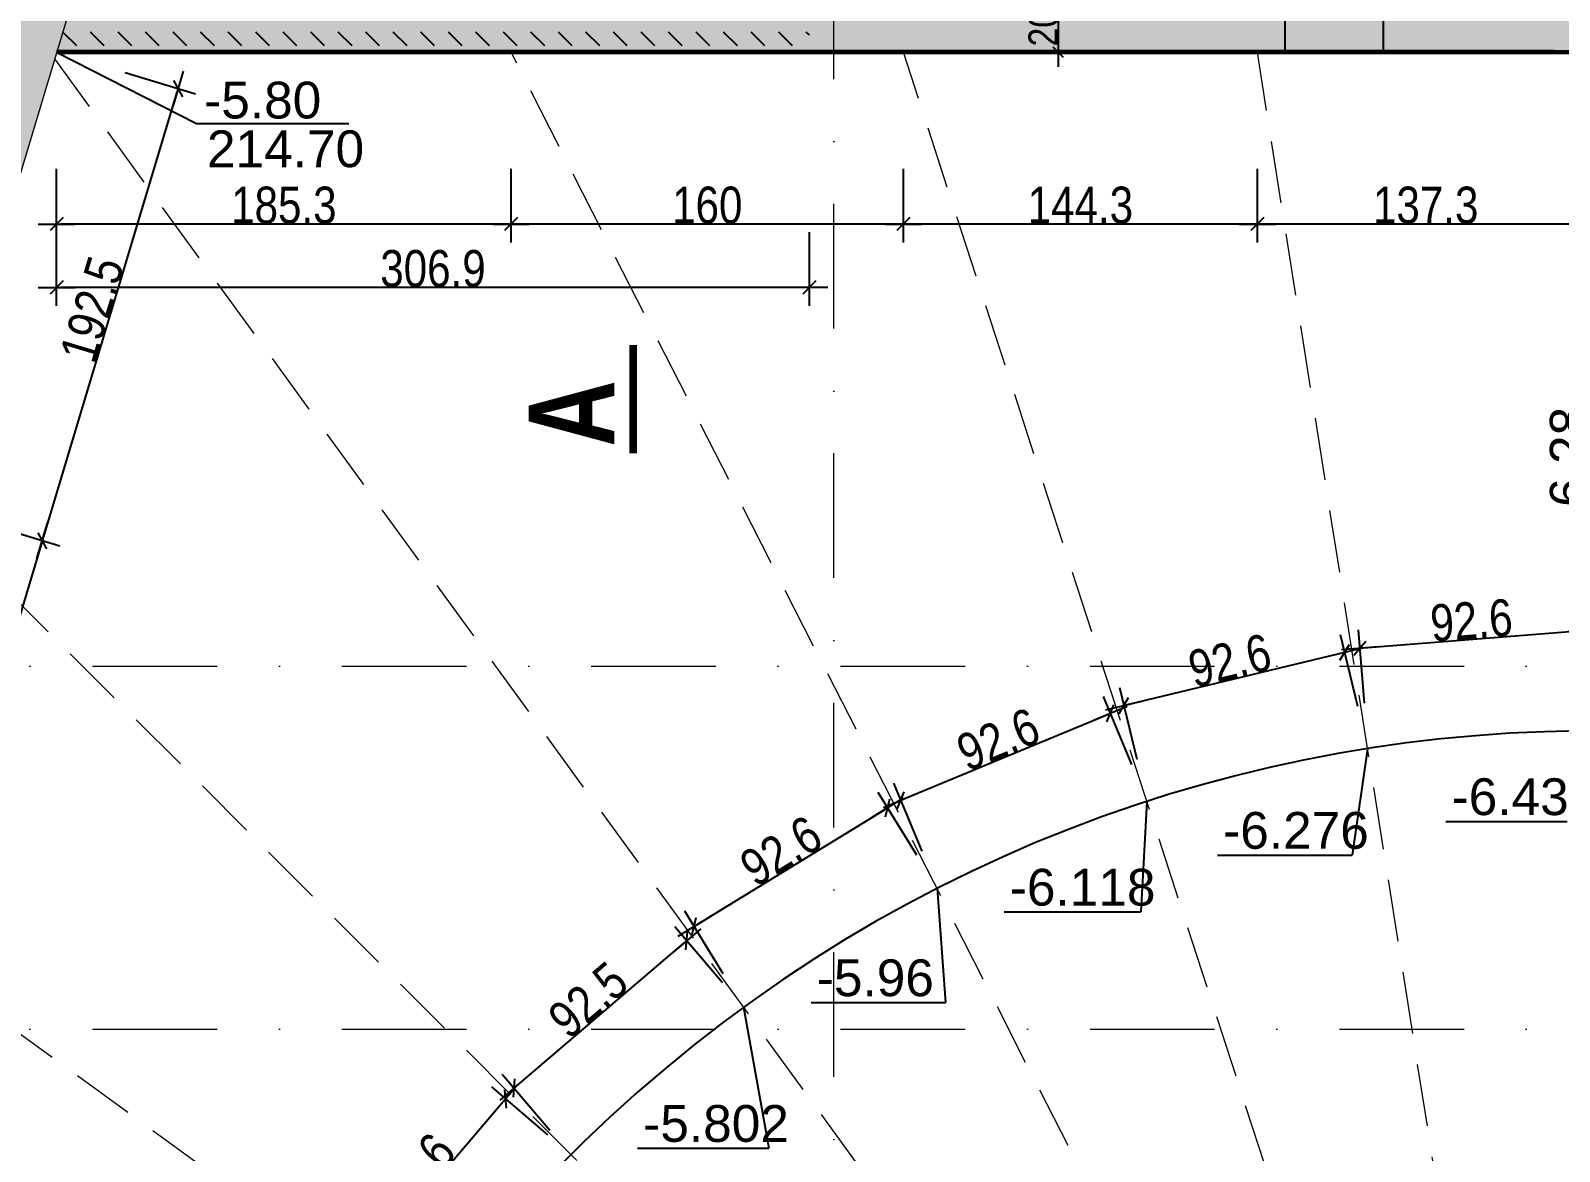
# Model space of a CAD drawing. Header units: millimetres. Extents: x 2049 to 26244, y -43633 to -34245.
# Drawn here: x 2686 to 3310, y -41883 to -41426 of the extents above; entities that cross this region are included whole.
import ezdxf
from ezdxf.enums import TextEntityAlignment as Align

# ---------------------------------------------------------------- set-up
doc = ezdxf.new("R2010")
doc.units = ezdxf.units.MM
doc.linetypes.add('CACHEX2', pattern=[19.05, 12.7, -6.35])
doc.linetypes.add('TIRETPTX2', pattern=[50.8, 25.4, -12.7, 0, -12.7])
for name, color, linetype in [('01_cote_gen', 4, 'Continuous'), ('01_murs_sup', 2, 'CACHEX2'), ('01_poch_murs', 253, 'Continuous'), ('01_poch_poteaux', 250, 'Continuous'), ('01_resv', 32, 'Continuous'), ('01_texte', 230, 'Continuous'), ('AA_COTES', 2, 'Continuous')]:
    doc.layers.add(name, color=color, linetype=linetype)
for name, color, linetype, lineweight in [('01_murs_coup', 5, 'Continuous', 60), ('01_PIEUX', 5, 'Continuous', 60), ('01_tram_axes', 2, 'TIRETPTX2', 9)]:
    doc.layers.add(name, color=color, linetype=linetype, lineweight=lineweight)
doc.styles.add('impact', font='impact.ttf')
doc.styles.add('MATTE_TXT', font='arial.ttf')
doc.styles.add('STYLE2', font='ARIALN.TTF')
doc.dimstyles.new('JB50', dxfattribs={"dimscale": 0.1, "dimtxt": 150, "dimasz": 15, "dimexe": 0.1, "dimexo": 0.1, "dimgap": 0.09, "dimtad": 1, "dimdec": 1, "dimdsep": 46, "dimtxsty": 'STYLE2', "dimblk1": 'BOND_G', "dimblk2": 'BOND_D', "dimsah": 1, "dimcen": 1.5, "dimdle": 0.01, "dimse1": 1, "dimse2": 1, "dimclrd": 4, "dimclre": 2, "dimclrt": 6, "dimazin": 2, "dimtfac": 2.333333, "dimtdec": 1, "dimtix": 1, "dimtmove": 2, "dimatfit": 3, "dimldrblk": 'BOND_G', "dimfxl": 1, "dimtolj": 1, "dimtzin": 0, "dimarcsym": 0})
doc.dimstyles.new('JB50res', dxfattribs={"dimscale": 0.1, "dimtxt": 120, "dimasz": 12, "dimexe": 0.1, "dimexo": 0.1, "dimgap": 0.09, "dimtad": 1, "dimdec": 1, "dimdsep": 46, "dimtxsty": 'STYLE2', "dimblk1": 'BOND_G', "dimblk2": 'BOND_D', "dimsah": 1, "dimcen": 1.5, "dimdle": 0.01, "dimse1": 1, "dimse2": 1, "dimclrd": 4, "dimclre": 2, "dimclrt": 6, "dimazin": 2, "dimtfac": 2.333333, "dimtdec": 1, "dimtix": 1, "dimtmove": 2, "dimatfit": 3, "dimldrblk": 'BOND_G', "dimfxl": 1, "dimtolj": 1, "dimtzin": 0, "dimarcsym": 0})
pattern_1 = [(135, (-9275.435, 6358.231), (-11.2253202, 9e-16), [7.9375, -7.9375])]

# ---------------------------------------------------------------- blocks, each defined once
blk = doc.blocks.new('BOND_G')
at = {"layer": 'AA_COTES', "color": 0}
for p, q in [((0, -5), (0, 15)), ((5, 0), (-5, 0)), ((1.77, 1.77), (-1.77, -1.77))]:
    blk.add_line(p, q, dxfattribs=at)
blk = doc.blocks.new('BOND_D')
at = {"layer": 'AA_COTES', "color": 0}
for p, q in [((0, 5), (0, -15)), ((5, 0), (-5, 0)), ((-1.77, -1.77), (1.77, 1.77))]:
    blk.add_line(p, q, dxfattribs=at)
blk = doc.blocks.new('*D7424')
at = {"layer": '01_cote_gen', "color": 4, "lineweight": -2, "ltscale": 200, "transparency": 16777216}
blk.add_line((3105.64, -41434.08), (3105.64, -41416.48), dxfattribs=at)
at = {"layer": 'Defpoints', "color": 0, "ltscale": 200, "transparency": 16777216}
for p in [(3094.54, -41415.28), (3105.64, -41415.28), (3094.54, -41435.28)]:
    blk.add_point(p, dxfattribs=at)
at = {"layer": '01_cote_gen', "color": 4, "lineweight": -2, "ltscale": 200, "transparency": 16777216, "xscale": 1.2, "yscale": 1.2, "zscale": 1.2}
for name, p, rotation in [('BOND_D', (3105.64, -41415.28), 90), ('BOND_G', (3105.64, -41435.28), 270)]:
    blk.add_blockref(name, p, dxfattribs=dict(at, rotation=rotation))
at = {"layer": '01_cote_gen', "color": 6, "ltscale": 200, "transparency": 16777216, "insert": (3099.5, -41425.28), "char_height": 12, "attachment_point": 5, "rotation": 90, "style": 'STYLE2'}
blk.add_mtext('\\A1;20', dxfattribs=at)
blk = doc.blocks.new('*D7496')
at = {"layer": '01_cote_gen', "color": 4, "lineweight": -2, "transparency": 16777216}
blk.add_line((3230.01, -41678.08), (3319.32, -41671.05), dxfattribs=at)
at = {"layer": 'Defpoints', "color": 0, "transparency": 16777216}
for p in [(3320.81, -41670.94), (3324.04, -41711.97), (3231.74, -41719.23)]:
    blk.add_point(p, dxfattribs=at)
at = {"layer": '01_cote_gen', "color": 4, "lineweight": -2, "transparency": 16777216, "xscale": 1.5, "yscale": 1.5, "zscale": 1.5}
for name, p, rotation in [('BOND_D', (3320.81, -41670.94), 4.499999904099559), ('BOND_G', (3228.51, -41678.2), 184.4999999040996)]:
    blk.add_blockref(name, p, dxfattribs=dict(at, rotation=rotation))
at = {"layer": '01_cote_gen', "color": 6, "lineweight": 0, "transparency": 16777216, "insert": (3274.06, -41666.92), "char_height": 15, "attachment_point": 5, "rotation": 4.5, "style": 'STYLE2'}
blk.add_mtext('\\A1;92.6', dxfattribs=at)
blk = doc.blocks.new('*D7497')
at = {"layer": '01_cote_gen', "color": 4, "lineweight": -2, "transparency": 16777216}
blk.add_line((3133.76, -41701.26), (3220.86, -41680.34), dxfattribs=at)
at = {"layer": 'Defpoints', "color": 0, "transparency": 16777216}
for p in [(3222.32, -41679.99), (3231.74, -41719.23), (3141.72, -41740.85)]:
    blk.add_point(p, dxfattribs=at)
at = {"layer": '01_cote_gen', "color": 4, "lineweight": -2, "transparency": 16777216, "xscale": 1.5, "yscale": 1.5, "zscale": 1.5}
for name, p, rotation in [('BOND_D', (3222.32, -41679.99), 13.49999982034077), ('BOND_G', (3132.3, -41701.61), 193.4999998203408)]:
    blk.add_blockref(name, p, dxfattribs=dict(at, rotation=rotation))
at = {"layer": '01_cote_gen', "color": 6, "lineweight": 0, "transparency": 16777216, "insert": (3175.52, -41683.34), "char_height": 15, "attachment_point": 5, "rotation": 13.5, "style": 'STYLE2'}
blk.add_mtext('\\A1;92.6', dxfattribs=at)
blk = doc.blocks.new('*D7498')
at = {"layer": '01_cote_gen', "color": 4, "lineweight": -2, "transparency": 16777216}
blk.add_line((3042.65, -41739.68), (3125.41, -41705.4), dxfattribs=at)
at = {"layer": 'Defpoints', "color": 0, "transparency": 16777216}
for p in [(3126.8, -41704.83), (3141.72, -41740.85), (3056.19, -41776.28)]:
    blk.add_point(p, dxfattribs=at)
at = {"layer": '01_cote_gen', "color": 4, "lineweight": -2, "transparency": 16777216, "xscale": 1.5, "yscale": 1.5, "zscale": 1.5}
for name, p, rotation in [('BOND_D', (3126.8, -41704.83), 22.49999982580494), ('BOND_G', (3041.27, -41740.26), 202.4999998258049)]:
    blk.add_blockref(name, p, dxfattribs=dict(at, rotation=rotation))
at = {"layer": '01_cote_gen', "color": 6, "lineweight": 0, "transparency": 16777216, "insert": (3081.1, -41715.46), "char_height": 15, "attachment_point": 5, "rotation": 22.5, "style": 'STYLE2'}
blk.add_mtext('\\A1;92.6', dxfattribs=at)
blk = doc.blocks.new('*D7499')
at = {"layer": '01_cote_gen', "color": 4, "lineweight": -2, "transparency": 16777216}
blk.add_line((2958.31, -41790.88), (3034.69, -41744.08), dxfattribs=at)
at = {"layer": 'Defpoints', "color": 0, "transparency": 16777216}
for p in [(3035.97, -41743.29), (3056.19, -41776.28), (2977.25, -41824.65)]:
    blk.add_point(p, dxfattribs=at)
at = {"layer": '01_cote_gen', "color": 4, "lineweight": -2, "transparency": 16777216, "xscale": 1.5, "yscale": 1.5, "zscale": 1.5}
for name, p, rotation in [('BOND_D', (3035.97, -41743.29), 31.49999983552922), ('BOND_G', (2957.03, -41791.67), 211.4999998355292)]:
    blk.add_blockref(name, p, dxfattribs=dict(at, rotation=rotation))
at = {"layer": '01_cote_gen', "color": 6, "lineweight": 0, "transparency": 16777216, "insert": (2992.5, -41760.94), "char_height": 15, "attachment_point": 5, "rotation": 31.5, "style": 'STYLE2'}
blk.add_mtext('\\A1;92.6', dxfattribs=at)
blk = doc.blocks.new('*D7500')
at = {"layer": '01_cote_gen', "color": 4, "lineweight": -2, "transparency": 16777216}
blk.add_line((2884.8, -41856.61), (2952.9, -41798.45), dxfattribs=at)
at = {"layer": 'Defpoints', "color": 0, "transparency": 16777216}
for p in [(2954.04, -41797.48), (2977.25, -41824.65), (2906.87, -41884.76)]:
    blk.add_point(p, dxfattribs=at)
at = {"layer": '01_cote_gen', "color": 4, "lineweight": -2, "transparency": 16777216, "xscale": 1.5, "yscale": 1.5, "zscale": 1.5}
for name, p, rotation in [('BOND_D', (2954.04, -41797.48), 40.49763368852285), ('BOND_G', (2883.66, -41857.58), 220.4976336885228)]:
    blk.add_blockref(name, p, dxfattribs=dict(at, rotation=rotation))
at = {"layer": '01_cote_gen', "color": 6, "lineweight": 0, "transparency": 16777216, "insert": (2913.87, -41821.7), "char_height": 15, "attachment_point": 5, "rotation": 40.49763, "style": 'STYLE2'}
blk.add_mtext('\\A1;92.5', dxfattribs=at)
blk = doc.blocks.new('*D7501')
at = {"layer": '01_cote_gen', "color": 4, "lineweight": -2, "transparency": 16777216}
blk.add_line((2821.04, -41931.25), (2879.23, -41863.12), dxfattribs=at)
at = {"layer": 'Defpoints', "color": 0, "transparency": 16777216}
for p in [(2880.21, -41861.98), (2906.87, -41884.76), (2846.73, -41955.16)]:
    blk.add_point(p, dxfattribs=at)
at = {"layer": '01_cote_gen', "color": 4, "lineweight": -2, "transparency": 16777216, "xscale": 1.5, "yscale": 1.5, "zscale": 1.5}
for name, p, rotation in [('BOND_D', (2880.21, -41861.98), 49.49750657599992), ('BOND_G', (2820.07, -41932.39), 229.4975065759999)]:
    blk.add_blockref(name, p, dxfattribs=dict(at, rotation=rotation))
at = {"layer": '01_cote_gen', "color": 6, "lineweight": 0, "transparency": 16777216, "insert": (2844.31, -41892.21), "char_height": 15, "attachment_point": 5, "rotation": 49.49751, "style": 'STYLE2'}
blk.add_mtext('\\A1;92.6', dxfattribs=at)
blk = doc.blocks.new('*D7516')
at = {"layer": '01_cote_gen', "color": 4, "lineweight": -2, "transparency": 16777216}
blk.add_line((2746.17, -41451.59), (2691.66, -41633.06), dxfattribs=at)
at = {"layer": 'Defpoints', "color": 0, "transparency": 16777216}
for p in [(2697.12, -41435.28), (2641.74, -41619.63), (2691.23, -41634.49)]:
    blk.add_point(p, dxfattribs=at)
at = {"layer": '01_cote_gen', "color": 4, "lineweight": -2, "transparency": 16777216, "xscale": 1.5, "yscale": 1.5, "zscale": 1.5}
for name, p, rotation in [('BOND_G', (2746.61, -41450.15), 73.28031407101605), ('BOND_D', (2691.23, -41634.49), 253.2803140710161)]:
    blk.add_blockref(name, p, dxfattribs=dict(at, rotation=rotation))
at = {"layer": '01_cote_gen', "color": 6, "lineweight": 0, "transparency": 16777216, "insert": (2711.58, -41540.12), "char_height": 15, "attachment_point": 5, "rotation": 73.28031, "style": 'STYLE2'}
blk.add_mtext('\\A1;192.5', dxfattribs=at)
blk = doc.blocks.new('*D7517')
at = {"layer": '01_cote_gen', "color": 4, "lineweight": -2, "transparency": 16777216}
blk.add_line((2690.8, -41635.93), (2645.65, -41786.23), dxfattribs=at)
at = {"layer": 'Defpoints', "color": 0, "transparency": 16777216}
for p in [(2641.74, -41619.63), (2595.73, -41772.8), (2645.22, -41787.67)]:
    blk.add_point(p, dxfattribs=at)
at = {"layer": '01_cote_gen', "color": 4, "lineweight": -2, "transparency": 16777216, "xscale": 1.5, "yscale": 1.5, "zscale": 1.5}
for name, p, rotation in [('BOND_G', (2691.23, -41634.49), 73.28031407111222), ('BOND_D', (2645.22, -41787.67), 253.2803140711122)]:
    blk.add_blockref(name, p, dxfattribs=dict(at, rotation=rotation))
at = {"layer": '01_cote_gen', "color": 6, "lineweight": 0, "transparency": 16777216, "insert": (2660.88, -41708.87), "char_height": 15, "attachment_point": 5, "rotation": 73.28031, "style": 'STYLE2'}
blk.add_mtext('\\A1;159.9', dxfattribs=at)
blk = doc.blocks.new('*D7537')
at = {"layer": '01_cote_gen', "color": 4, "lineweight": -2, "transparency": 16777216}
blk.add_line((3185.27, -41505.35), (3043.94, -41505.35), dxfattribs=at)
at = {"layer": 'Defpoints', "color": 0, "transparency": 16777216}
for p in [(3042.44, -41435.28), (3186.77, -41435.28), (3042.44, -41505.35)]:
    blk.add_point(p, dxfattribs=at)
at = {"layer": '01_cote_gen', "color": 4, "lineweight": -2, "transparency": 16777216, "xscale": 1.5, "yscale": 1.5, "zscale": 1.5, "rotation": 180}
blk.add_blockref('BOND_D', (3042.44, -41505.35), dxfattribs=at)
at = {"layer": '01_cote_gen', "color": 4, "lineweight": -2, "transparency": 16777216, "xscale": 1.5, "yscale": 1.5, "zscale": 1.5}
blk.add_blockref('BOND_G', (3186.77, -41505.35), dxfattribs=at)
at = {"layer": '01_cote_gen', "color": 6, "lineweight": 0, "transparency": 16777216, "insert": (3114.6, -41497.68), "char_height": 15, "attachment_point": 5, "style": 'STYLE2'}
blk.add_mtext('\\A1;144.3', dxfattribs=at)
blk = doc.blocks.new('*D7538')
at = {"layer": '01_cote_gen', "color": 4, "lineweight": -2, "transparency": 16777216}
blk.add_line((3040.94, -41505.35), (2883.94, -41505.35), dxfattribs=at)
at = {"layer": 'Defpoints', "color": 0, "transparency": 16777216}
for p in [(2882.44, -41435.28), (3042.44, -41435.28), (2882.44, -41505.35)]:
    blk.add_point(p, dxfattribs=at)
at = {"layer": '01_cote_gen', "color": 4, "lineweight": -2, "transparency": 16777216, "xscale": 1.5, "yscale": 1.5, "zscale": 1.5, "rotation": 180}
blk.add_blockref('BOND_D', (2882.44, -41505.35), dxfattribs=at)
at = {"layer": '01_cote_gen', "color": 4, "lineweight": -2, "transparency": 16777216, "xscale": 1.5, "yscale": 1.5, "zscale": 1.5}
blk.add_blockref('BOND_G', (3042.44, -41505.35), dxfattribs=at)
at = {"layer": '01_cote_gen', "color": 6, "lineweight": 0, "transparency": 16777216, "insert": (2962.44, -41497.68), "char_height": 15, "attachment_point": 5, "style": 'STYLE2'}
blk.add_mtext('\\A1;160', dxfattribs=at)
blk = doc.blocks.new('*D7539')
at = {"layer": '01_cote_gen', "color": 4, "lineweight": -2, "transparency": 16777216}
blk.add_line((2880.94, -41505.35), (2698.62, -41505.35), dxfattribs=at)
at = {"layer": 'Defpoints', "color": 0, "transparency": 16777216}
for p in [(2697.12, -41435.28), (2882.44, -41435.28), (2697.12, -41505.35)]:
    blk.add_point(p, dxfattribs=at)
at = {"layer": '01_cote_gen', "color": 4, "lineweight": -2, "transparency": 16777216, "xscale": 1.5, "yscale": 1.5, "zscale": 1.5, "rotation": 180}
blk.add_blockref('BOND_D', (2697.12, -41505.35), dxfattribs=at)
at = {"layer": '01_cote_gen', "color": 4, "lineweight": -2, "transparency": 16777216, "xscale": 1.5, "yscale": 1.5, "zscale": 1.5}
blk.add_blockref('BOND_G', (2882.44, -41505.35), dxfattribs=at)
at = {"layer": '01_cote_gen', "color": 6, "lineweight": 0, "transparency": 16777216, "insert": (2789.78, -41497.68), "char_height": 15, "attachment_point": 5, "style": 'STYLE2'}
blk.add_mtext('\\A1;185.3', dxfattribs=at)
blk = doc.blocks.new('*D8208')
at = {"layer": '01_cote_gen', "color": 4, "lineweight": -2, "transparency": 16777216}
blk.add_line((3322.54, -41505.35), (3188.27, -41505.35), dxfattribs=at)
at = {"layer": 'Defpoints', "color": 0, "transparency": 16777216}
for p in [(3186.77, -41435.28), (3324.04, -41435.81), (3186.77, -41505.35)]:
    blk.add_point(p, dxfattribs=at)
at = {"layer": '01_cote_gen', "color": 4, "lineweight": -2, "transparency": 16777216, "xscale": 1.5, "yscale": 1.5, "zscale": 1.5, "rotation": 180}
blk.add_blockref('BOND_D', (3186.77, -41505.35), dxfattribs=at)
at = {"layer": '01_cote_gen', "color": 4, "lineweight": -2, "transparency": 16777216, "xscale": 1.5, "yscale": 1.5, "zscale": 1.5}
blk.add_blockref('BOND_G', (3324.04, -41505.35), dxfattribs=at)
at = {"layer": '01_cote_gen', "color": 6, "lineweight": 0, "transparency": 16777216, "insert": (3255.41, -41497.68), "char_height": 15, "attachment_point": 5, "style": 'STYLE2'}
blk.add_mtext('\\A1;137.3', dxfattribs=at)
blk = doc.blocks.new('*D8210')
at = {"layer": '01_cote_gen', "color": 4, "lineweight": -2, "transparency": 16777216}
blk.add_line((3002.56, -41531.19), (2698.62, -41531.19), dxfattribs=at)
at = {"layer": 'Defpoints', "color": 0, "transparency": 16777216}
for p in [(2697.12, -41435.28), (3004.06, -41435.28), (2697.12, -41531.19)]:
    blk.add_point(p, dxfattribs=at)
at = {"layer": '01_cote_gen', "color": 4, "lineweight": -2, "transparency": 16777216, "xscale": 1.5, "yscale": 1.5, "zscale": 1.5, "rotation": 180}
blk.add_blockref('BOND_D', (2697.12, -41531.19), dxfattribs=at)
at = {"layer": '01_cote_gen', "color": 4, "lineweight": -2, "transparency": 16777216, "xscale": 1.5, "yscale": 1.5, "zscale": 1.5}
blk.add_blockref('BOND_G', (3004.06, -41531.19), dxfattribs=at)
at = {"layer": '01_cote_gen', "color": 6, "lineweight": 0, "transparency": 16777216, "insert": (2850.59, -41523.53), "char_height": 15, "attachment_point": 5, "style": 'STYLE2'}
blk.add_mtext('\\A1;306.9', dxfattribs=at)

msp = doc.modelspace()

# ---------------------------------------------------------------- hatches: boundary and pattern name
at = {"layer": '01_murs_sup', "ltscale": 200}
h = msp.add_hatch(dxfattribs=at)
h.set_pattern_fill('DASH', color=256, scale=2.5, angle=135)
h.set_pattern_definition(pattern_1)
h.paths.add_polyline_path([(2685.66, -41309.58, -0.009085), (2701.2, -41267.88), (2679.74, -41267.88, 0.007595), (2666.64, -41303.36), (2550.74, -41686.43), (2571.63, -41686.43)])
h = msp.add_hatch(dxfattribs=at)
h.set_pattern_fill('DASH', color=256, scale=2.5, angle=135)
h.set_pattern_definition(pattern_1)
h.paths.add_polyline_path([(4464.95, -41824.61), (4054.05, -41824.61, 0.256151), (3307.48, -41415.28), (3023.96, -41415.28), (3023.96, -41267.88), (3003.96, -41267.88), (3003.96, -41435.28), (3307.48, -41435.28, -0.25879), (4041.76, -41842.61), (4173.05, -41842.61), (4173.05, -42262.93), (4193.05, -42262.93), (4193.05, -41842.61), (4465.06, -41842.65)])
h = msp.add_hatch(dxfattribs=at)
h.set_pattern_fill('DASH', color=256, scale=2.5, angle=135)
h.paths.add_polyline_path([(3004.06, -41415.28), (2703.12, -41415.28), (2697.12, -41435.28), (3004.06, -41435.28)])
h = msp.add_hatch(dxfattribs=at)
h.set_pattern_fill('DASH', color=256, scale=2.5, angle=135)
h.set_pattern_definition(pattern_1)
h.paths.add_polyline_path([(4382.05, -42435.61), (4193.05, -42435.61), (4193.05, -42262.93), (4173.05, -42262.93), (4173.05, -42451.61), (4382.05, -42451.61)])
edge = h.paths.add_edge_path()
edge.add_line((4172.97, -42605.58), (4172.97, -42545.58))
edge.add_arc((3323.96, -42275.27), 891, 161.49792, 342.33988, ccw=False)
edge.add_line((2479.02, -41992.53), (2571.63, -41686.43))
edge.add_line((2571.63, -41686.43), (2550.74, -41686.43))
edge.add_line((2550.74, -41686.43), (2459.96, -41986.46))
edge.add_arc((3323.96, -42275.27), 911, 161.51633, 338.74143)
edge = h.paths.add_edge_path()
edge.add_line((4198.06, -42459.61), (4172.97, -42459.61))
edge.add_line((4172.97, -42459.61), (4172.97, -42605.58))
edge.add_arc((3841.01, -42461.83), 361.75, 336.58509, 350.74655)
edge.add_line((4198.06, -42520), (4198.06, -42459.61))
at = {"layer": '01_poch_murs', "ltscale": 200}
h = msp.add_hatch(color=256, dxfattribs=at)
h.dxf.hatch_style = 1
h.paths.add_polyline_path([(3078.71, -40818.71), (3078.71, -40802.99, -0.130024), (3063.39, -40798.93, 0.018913), (2996.26, -40860.31, -0.107361), (2999.05, -40873.17, -0.534792), (2956.16, -40901.8, 0.019118), (2896.51, -40971.76, -0.138945), (2901.12, -40988.03), (2915.52, -40988.03, -0.050042)])
h.paths.add_polyline_path([(2915.52, -40988.03), (2901.12, -40988.03, -0.495428), (2861.87, -41017.91, 0.017213), (2816.13, -41086.91, -0.168846), (2822.81, -41106.14), (2833.68, -41106.14, -0.030531)])
h.paths.add_polyline_path([(2833.68, -41106.14), (2822.81, -41106.14, -0.459564), (2787.11, -41136.78, 0.020409), (2743.34, -41224.62, -0.202366), (2752.72, -41246.83), (2760.87, -41246.83, -0.033668)])
h.paths.add_polyline_path([(2730.88, -41322.87, -0.017355), (2760.87, -41246.83), (2752.72, -41246.83, -0.420883), (2721.01, -41277.83, 0.009404), (2705.3, -41320.25), (2692.12, -41364.19, -0.233275), (2704.26, -41388.79), (2711.08, -41388.79)])
h.paths.add_polyline_path([(2711.08, -41388.79), (2704.26, -41388.79, -0.393548), (2675.46, -41419.72), (2649, -41507.88, -0.23013), (2660.85, -41532.26), (2667.99, -41532.26)])
h = msp.add_hatch(dxfattribs=at)
h.set_pattern_fill('ANSI31', color=256, scale=10)
h.paths.add_polyline_path([(3488.37, -41075.61), (3024.06, -41075.61), (3024.06, -41415.28), (3307.48, -41415.28, -0.094712), (3634.05, -41477.71), (3634.05, -41152.65), (3537.1, -41237.54), (3523.92, -41222.49), (3576.6, -41176.35)])
h.paths.add_polyline_path([(3244.58, -41355.68), (3289.85, -41355.68), (3289.85, -41337.3), (3244.58, -41337.3)], flags=24)
h.paths.add_polyline_path([(3245.08, -41337.74), (3270.13, -41337.74), (3270.13, -41319.44), (3245.08, -41319.44)], flags=24)
h.paths.add_polyline_path([(3257.86, -41373.76), (3332.28, -41373.76), (3332.28, -41355.75), (3257.86, -41355.75)], flags=24)
h.paths.add_polyline_path([(3243.93, -41373.76), (3265.84, -41373.76), (3265.84, -41355.75), (3243.93, -41355.75)], flags=24)
at = {"layer": '01_poch_poteaux', "ltscale": 200}
h = msp.add_hatch(color=256, dxfattribs=at)
h.dxf.hatch_style = 1
edge = h.paths.add_edge_path()
edge.add_line((3319.4, -41415.36), (3287.93, -41415.28))
edge.add_line((3287.93, -41415.28), (2702.93, -41415.28))
edge.add_line((2702.93, -41415.28), (2697.12, -41435.28))
edge.add_line((2697.12, -41435.28), (2702.93, -41435.28))
edge.add_line((2702.93, -41435.28), (3307.56, -41435.28))
edge.add_arc((3307.56, -42300.78), 865.5, 67.83729, 90, ccw=False)
edge.add_line((3634.05, -41499.23), (3634.05, -41477.6))
edge.add_arc((3307.56, -42301.77), 886.49, 68.38892, 89.23469)

# ---------------------------------------------------------------- linework, layer by layer
at = {"layer": '01_murs_coup', "ltscale": 0.1}
msp.add_line((3307.56, -41435.28), (2697.12, -41435.28), dxfattribs=at)
msp.add_arc((3307.56, -42300.78), 865.5, 31.88506, 90, dxfattribs=at)
at = {"layer": '01_murs_sup'}
msp.add_line((3307.48, -41435.28), (3004.06, -41435.28), dxfattribs=at)
for radius, start in [(885.5, 32.53016), (865.5, 31.96306)]:
    msp.add_arc((3307.48, -42300.78), radius, start, 90, dxfattribs=at)
at = {"layer": '01_PIEUX', "linetype": 'Continuous', "lineweight": 5}
msp.add_line((2730.88, -41322.87), (2449.27, -42260.36), dxfattribs=at)
at = {"layer": '01_poch_murs', "linetype": 'CACHEX2', "lineweight": 5, "ltscale": 2}
for p, q in [((3135.95, -42043.09), (2696.31, -41437.97)), ((3178.76, -42016.85), (2882.44, -41435.28)), ((3225.15, -41997.63), (3042.44, -41435.28)), ((3273.98, -41985.91), (3186.77, -41435.28)), ((3097.79, -42075.67), (2641.74, -41619.63)), ((3065.17, -42113.86), (2595.73, -41772.8))]:
    msp.add_line(p, q, dxfattribs=at)
at = {"layer": '01_poch_poteaux', "ltscale": 200}
msp.add_line((3294.92, -41435.28), (3348.34, -41436.25), dxfattribs=at)
at = {"layer": '01_resv', "ltscale": 200}
for p, q in [((3198.06, -41435.28), (3198.06, -41415.28)), ((3238.06, -41415.28), (3238.06, -41435.28)), ((3238.06, -41435.28), (3198.06, -41435.28))]:
    msp.add_line(p, q, dxfattribs=at)
for points in [[(3238.06, -41415.28), (3238.06, -41435.28), (3138.06, -41435.28), (3138.06, -41415.28)], [(3198.06, -41435.28), (3198.06, -41415.28), (3238.06, -41415.28), (3238.06, -41435.28)]]:
    msp.add_solid(points, dxfattribs=at)
at = {"layer": '01_texte'}
for p, q in [((2697.12, -41435.28), (2754.21, -41464.28)), ((2754.21, -41464.28), (2816.27, -41464.28)), ((3231.74, -41719.23), (3225.46, -41762.59)), ((3141.72, -41740.85), (3139.23, -41785.76)), ((3263.63, -41748.86), (3313.13, -41748.86)), ((3170.47, -41762.59), (3225.46, -41762.59)), ((3056.19, -41776.28), (3059.53, -41822.69)), ((3083.46, -41785.76), (3139.23, -41785.76)), ((2977.25, -41824.65), (2987.6, -41882.07)), ((3004.77, -41822.69), (3059.53, -41822.69)), ((2933.97, -41882.07), (2987.6, -41882.07))]:
    msp.add_line(p, q, dxfattribs=at)
at = {"layer": '01_texte', "const_width": 3}
msp.add_lwpolyline([(2932.22, -41554.57), (2932.22, -41598.82)], dxfattribs=at)
at = {"layer": '01_texte'}
msp.add_arc((3324.04, -42301.97), 590, 40.32017, 38.68216, dxfattribs=at)
at = {"layer": '01_tram_axes', "color": 253, "ltscale": 2}
for p, q in [((3014.05, -42768.29), (3014.05, -40330.13)), ((2406.63, -41685.61), (7041.34, -41685.61)), ((2406.63, -41833.61), (7041.34, -41833.61))]:
    msp.add_line(p, q, dxfattribs=at)

# ---------------------------------------------------------------- texts
at = {"layer": '01_texte', "style": 'MATTE_TXT'}
for s, p in [('-5.80', (2757.27, -41462.28)), ('214.70', (2758.41, -41482.14)), ('-6.434', (3265.96, -41746.3)), ('-6.276', (3172.8, -41760.03)), ('-6.118', (3085.8, -41783.2)), ('-5.96', (3007.1, -41820.13)), ('-5.802', (2936.31, -41879.51))]:
    msp.add_text(s, height=15, dxfattribs=at).set_placement(p)
at = {"layer": '01_texte', "style": 'impact'}
msp.add_text('A', height=35, rotation=90, dxfattribs=at).set_placement((2935.07, -41582.55), align=Align.BOTTOM_CENTER)
at = {"layer": '01_texte', "style": 'MATTE_TXT'}
msp.add_text('-6.28', height=15, rotation=90, dxfattribs=at).set_placement((3321.03, -41627.59))

# ---------------------------------------------------------------- dimensions: what is measured, and where the dimension line sits
at = {"layer": '01_cote_gen', "ltscale": 200}
dim = msp.add_linear_dim(base=(3105.64, -41415.28), p1=(3094.54, -41435.28), p2=(3094.54, -41415.28), angle=90, dimstyle='JB50res', dxfattribs=at)
dim.commit()
dim.dimension.update_dxf_attribs({"geometry": '*D7424', "text_midpoint": (3099.5, -41425.28)})
at = {"layer": '01_cote_gen', "lineweight": 0}
for p1, p2, distance, picture, middle in [((2697.12, -41435.28), (2641.74, -41619.63), 51.67, '*D7516', (2711.58, -41540.12)), ((3231.74, -41719.23), (3324.04, -41711.97), 41.16, '*D7496', (3274.06, -41666.92)), ((3141.72, -41740.85), (3231.74, -41719.23), 40.36, '*D7497', (3175.52, -41683.34)), ((3056.19, -41776.28), (3141.72, -41740.85), 38.99, '*D7498', (3081.1, -41715.46)), ((2977.25, -41824.65), (3056.19, -41776.28), 38.69, '*D7499', (2992.5, -41760.94)), ((2906.8703, -41884.755), (2977.2479, -41824.6519), 35.7367, '*D7500', (2913.8716, -41821.6974)), ((2846.73, -41955.16), (2906.87, -41884.76), 35.06, '*D7501', (2844.31, -41892.21))]:
    dim = msp.add_aligned_dim(p1=p1, p2=p2, distance=distance, dimstyle='JB50', dxfattribs=at)
    dim.commit()
    dim.dimension.update_dxf_attribs({"geometry": picture, "text_midpoint": middle})
for base, p1, p2, picture, middle in [((2697.12, -41505.35), (2882.44, -41435.28), (2697.12, -41435.28), '*D7539', (2789.78, -41497.68)), ((2697.12, -41531.19), (3004.06, -41435.28), (2697.12, -41435.28), '*D8210', (2850.59, -41523.53)), ((2882.44, -41505.35), (3042.44, -41435.28), (2882.44, -41435.28), '*D7538', (2962.44, -41497.68)), ((3042.44, -41505.35), (3186.77, -41435.28), (3042.44, -41435.28), '*D7537', (3114.6, -41497.68)), ((3186.77, -41505.35), (3324.04, -41435.81), (3186.77, -41435.28), '*D8208', (3255.41, -41497.68))]:
    dim = msp.add_linear_dim(base=base, p1=p1, p2=p2, dimstyle='JB50', dxfattribs=at)
    dim.commit()
    dim.dimension.update_dxf_attribs({"geometry": picture, "text_midpoint": middle})
dim = msp.add_linear_dim(base=(2645.22, -41787.67), p1=(2641.74, -41619.63), p2=(2595.73, -41772.8), angle=73.28031, dimstyle='JB50', dxfattribs=at)
dim.commit()
dim.dimension.update_dxf_attribs({"geometry": '*D7517', "text_midpoint": (2660.88, -41708.87)})

doc.saveas('drawing.dxf')
